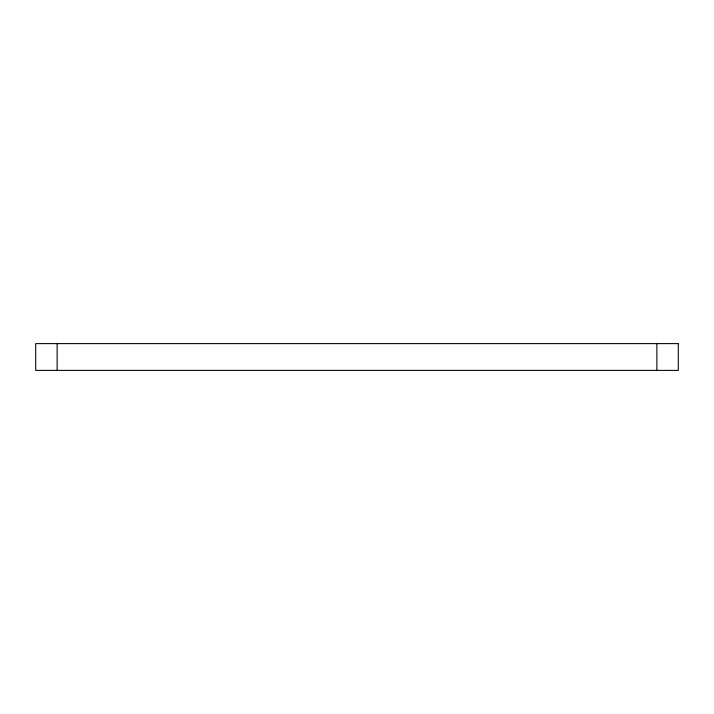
<?xml version="1.0" encoding="UTF-8"?>
<svg xmlns="http://www.w3.org/2000/svg" width="714" height="714" viewBox="0 0 714 714"><rect width="100%" height="100%" fill="white"/><g stroke="black" fill="none" stroke-linecap="round" stroke-linejoin="round"><path stroke-width="1.07" d="M656.88 343.613L656.88 370.387M57.12 343.613L57.12 370.387M678.3 343.613L35.7 343.613L35.7 370.387L678.3 370.387L678.3 343.613"/></g></svg>
